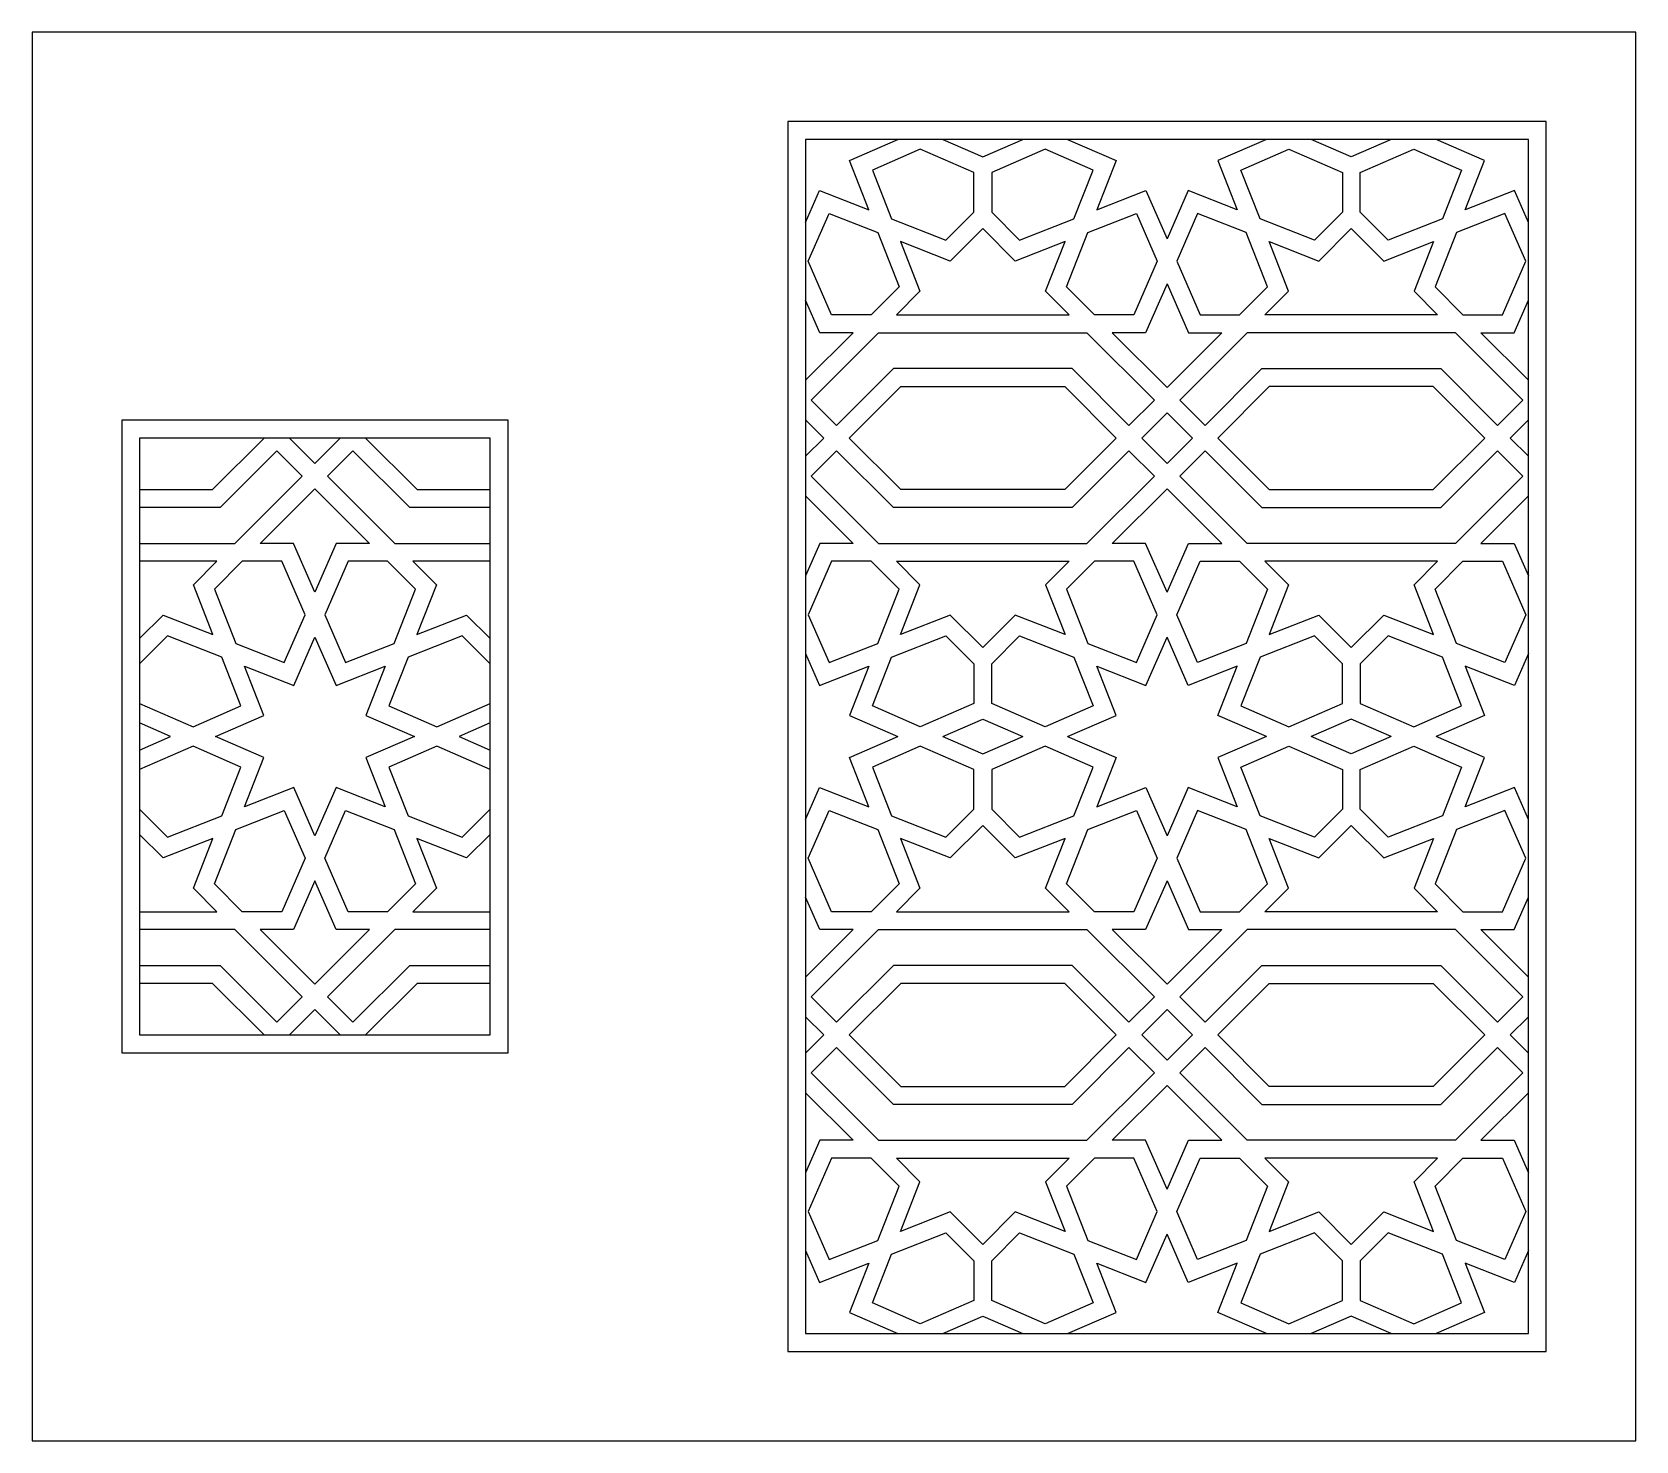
# Model space of a CAD drawing. Header units: millimetres. Extents: x 3128 to 4023, y 888 to 1674.
import ezdxf

# ---------------------------------------------------------------- set-up
doc = ezdxf.new("R2010")
doc.units = ezdxf.units.MM
doc.layers.add('DEFAULT_LAYER', color=1, linetype='Continuous')

msp = doc.modelspace()

# ---------------------------------------------------------------- linework, layer by layer
at = {"layer": 'DEFAULT_LAYER'}
for p, q in [((4023.08, 1674.23), (3128.15, 1674.23)), ((3128.15, 1674.23), (3128.15, 887.7)), ((4023.08, 887.7), (4023.08, 1674.23)), ((3973.08, 1624.23), (3549.79, 1624.23)), ((3549.79, 1624.23), (3549.79, 937.7)), ((3973.08, 937.7), (3973.08, 1624.23)), ((3963.08, 1614.23), (3559.79, 1614.23)), ((3559.79, 1614.23), (3559.79, 947.7)), ((3584.23, 1602.44), (3611.26, 1614.23)), ((3636.28, 1614.23), (3658.61, 1604.5)), ((3658.61, 1604.5), (3680.93, 1614.23)), ((3705.95, 1614.23), (3732.98, 1602.44)), ((3816.91, 1614.23), (3789.88, 1602.44)), ((3864.26, 1604.5), (3841.94, 1614.23)), ((3886.58, 1614.23), (3864.26, 1604.5)), ((3938.64, 1602.44), (3911.61, 1614.23)), ((3963.08, 947.7), (3963.08, 1614.23)), ((3595.01, 1575), (3584.23, 1602.44)), ((3623.77, 1608.77), (3597.06, 1597.13)), ((3653.61, 1595.77), (3623.77, 1608.77)), ((3693.44, 1608.77), (3663.61, 1595.77)), ((3720.15, 1597.13), (3693.44, 1608.77)), ((3732.98, 1602.44), (3722.2, 1575)), ((3789.88, 1602.44), (3800.66, 1575)), ((3802.71, 1597.13), (3829.42, 1608.77)), ((3829.42, 1608.77), (3859.26, 1595.77)), ((3869.26, 1595.77), (3899.09, 1608.77)), ((3899.09, 1608.77), (3925.8, 1597.13)), ((3927.86, 1575), (3938.64, 1602.44)), ((3597.06, 1597.13), (3607.72, 1570.01)), ((3653.61, 1573.71), (3653.61, 1595.77)), ((3663.61, 1595.77), (3663.61, 1573.71)), ((3709.5, 1570.01), (3720.15, 1597.13)), ((3813.37, 1570.01), (3802.71, 1597.13)), ((3859.26, 1595.77), (3859.26, 1573.71)), ((3869.26, 1573.71), (3869.26, 1595.77)), ((3925.8, 1597.13), (3915.15, 1570.01)), ((3559.79, 1567.94), (3567.57, 1585.78)), ((3567.57, 1585.78), (3595.01, 1575)), ((3722.2, 1575), (3749.65, 1585.78)), ((3749.65, 1585.78), (3761.43, 1558.75)), ((3773.22, 1585.78), (3761.43, 1558.75)), ((3800.66, 1575), (3773.22, 1585.78)), ((3955.3, 1585.78), (3927.86, 1575)), ((3963.08, 1567.94), (3955.3, 1585.78)), ((3561.24, 1546.24), (3572.88, 1572.95)), ((3572.88, 1572.95), (3600, 1562.29)), ((3607.72, 1570.01), (3638.01, 1558.11)), ((3638.01, 1558.11), (3653.61, 1573.71)), ((3663.61, 1573.71), (3679.21, 1558.11)), ((3679.21, 1558.11), (3709.5, 1570.01)), ((3717.21, 1562.29), (3744.33, 1572.95)), ((3744.33, 1572.95), (3755.98, 1546.24)), ((3778.53, 1572.95), (3766.89, 1546.24)), ((3805.65, 1562.29), (3778.53, 1572.95)), ((3843.66, 1558.11), (3813.37, 1570.01)), ((3859.26, 1573.71), (3843.66, 1558.11)), ((3884.86, 1558.11), (3869.26, 1573.71)), ((3915.15, 1570.01), (3884.86, 1558.11)), ((3949.99, 1572.95), (3922.87, 1562.29)), ((3961.63, 1546.24), (3949.99, 1572.95)), ((3600, 1562.29), (3611.9, 1532)), ((3612.71, 1557.3), (3623.6, 1529.56)), ((3640.45, 1546.41), (3612.71, 1557.3)), ((3658.61, 1564.57), (3640.45, 1546.41)), ((3676.77, 1546.41), (3658.61, 1564.57)), ((3704.51, 1557.3), (3676.77, 1546.41)), ((3693.61, 1529.56), (3704.51, 1557.3)), ((3705.31, 1532), (3717.21, 1562.29)), ((3817.55, 1532), (3805.65, 1562.29)), ((3829.25, 1529.56), (3818.36, 1557.3)), ((3818.36, 1557.3), (3846.1, 1546.41)), ((3846.1, 1546.41), (3864.26, 1564.57)), ((3864.26, 1564.57), (3882.42, 1546.41)), ((3882.42, 1546.41), (3910.16, 1557.3)), ((3910.16, 1557.3), (3899.26, 1529.56)), ((3922.87, 1562.29), (3910.97, 1532)), ((3574.24, 1516.4), (3561.24, 1546.24)), ((3755.98, 1546.24), (3742.97, 1516.4)), ((3766.89, 1546.24), (3779.9, 1516.4)), ((3948.62, 1516.4), (3961.63, 1546.24)), ((3611.9, 1532), (3596.3, 1516.4)), ((3720.91, 1516.4), (3705.31, 1532)), ((3761.43, 1533.73), (3749.52, 1506.4)), ((3761.43, 1533.73), (3773.35, 1506.4)), ((3801.95, 1516.4), (3817.55, 1532)), ((3910.97, 1532), (3926.56, 1516.4)), ((3567.69, 1506.4), (3559.79, 1524.54)), ((3623.6, 1529.56), (3610.44, 1516.4)), ((3706.77, 1516.4), (3693.61, 1529.56)), ((3816.1, 1516.4), (3829.25, 1529.56)), ((3899.26, 1529.56), (3912.42, 1516.4)), ((3955.17, 1506.4), (3963.08, 1524.54)), ((3596.3, 1516.4), (3574.24, 1516.4)), ((3610.44, 1516.4), (3706.77, 1516.4)), ((3742.97, 1516.4), (3720.91, 1516.4)), ((3779.9, 1516.4), (3801.95, 1516.4)), ((3912.42, 1516.4), (3816.1, 1516.4)), ((3926.56, 1516.4), (3948.62, 1516.4)), ((3559.79, 1479.89), (3586.3, 1506.4)), ((3562.85, 1468.81), (3600.44, 1506.4)), ((3586.3, 1506.4), (3567.69, 1506.4)), ((3600.44, 1506.4), (3716.77, 1506.4)), ((3716.77, 1506.4), (3754.36, 1468.81)), ((3749.52, 1506.4), (3730.91, 1506.4)), ((3730.91, 1506.4), (3761.43, 1475.88)), ((3791.95, 1506.4), (3761.43, 1475.88)), ((3806.1, 1506.4), (3768.5, 1468.81)), ((3773.35, 1506.4), (3791.95, 1506.4)), ((3922.42, 1506.4), (3806.1, 1506.4)), ((3960.01, 1468.81), (3922.42, 1506.4)), ((3963.08, 1479.89), (3936.56, 1506.4)), ((3936.56, 1506.4), (3955.17, 1506.4)), ((3608.73, 1486.4), (3576.99, 1454.67)), ((3708.49, 1486.4), (3608.73, 1486.4)), ((3740.22, 1454.67), (3708.49, 1486.4)), ((3782.65, 1454.67), (3814.38, 1486.4)), ((3814.38, 1486.4), (3914.14, 1486.4)), ((3914.14, 1486.4), (3945.87, 1454.67)), ((3576.99, 1454.67), (3562.85, 1468.81)), ((3584.07, 1447.6), (3612.87, 1476.4)), ((3612.87, 1476.4), (3704.34, 1476.4)), ((3704.34, 1476.4), (3733.15, 1447.6)), ((3754.36, 1468.81), (3740.22, 1454.67)), ((3768.5, 1468.81), (3782.65, 1454.67)), ((3818.52, 1476.4), (3789.72, 1447.6)), ((3910, 1476.4), (3818.52, 1476.4)), ((3938.8, 1447.6), (3910, 1476.4)), ((3945.87, 1454.67), (3960.01, 1468.81)), ((3747.29, 1447.6), (3761.43, 1461.74)), ((3775.58, 1447.6), (3761.43, 1461.74)), ((3393.8, 1457.6), (3178.15, 1457.6)), ((3178.15, 1457.6), (3178.15, 1104.34)), ((3393.8, 1104.34), (3393.8, 1457.6)), ((3559.79, 1457.73), (3569.92, 1447.6)), ((3963.08, 1457.73), (3952.94, 1447.6)), ((3383.8, 1447.6), (3188.15, 1447.6)), ((3188.15, 1447.6), (3188.15, 1114.34)), ((3188.15, 1447.6), (3188.15, 1418.79)), ((3228.88, 1418.79), (3257.69, 1447.6)), ((3285.97, 1433.45), (3271.83, 1447.6)), ((3300.12, 1447.6), (3285.97, 1433.45)), ((3314.26, 1447.6), (3343.06, 1418.79)), ((3383.8, 1114.34), (3383.8, 1447.6)), ((3383.8, 1418.79), (3383.8, 1447.6)), ((3569.92, 1447.6), (3559.79, 1437.46)), ((3612.87, 1418.79), (3584.07, 1447.6)), ((3733.15, 1447.6), (3704.34, 1418.79)), ((3761.43, 1433.45), (3747.29, 1447.6)), ((3761.43, 1433.45), (3775.58, 1447.6)), ((3789.72, 1447.6), (3818.52, 1418.79)), ((3910, 1418.79), (3938.8, 1447.6)), ((3952.94, 1447.6), (3963.08, 1437.46)), ((3264.76, 1440.53), (3233.03, 1408.79)), ((3278.9, 1426.38), (3264.76, 1440.53)), ((3307.19, 1440.53), (3293.04, 1426.38)), ((3338.92, 1408.79), (3307.19, 1440.53)), ((3576.99, 1440.53), (3562.85, 1426.38)), ((3608.73, 1408.79), (3576.99, 1440.53)), ((3740.22, 1440.53), (3708.49, 1408.79)), ((3754.36, 1426.38), (3740.22, 1440.53)), ((3768.5, 1426.38), (3782.65, 1440.53)), ((3782.65, 1440.53), (3814.38, 1408.79)), ((3914.14, 1408.79), (3945.87, 1440.53)), ((3945.87, 1440.53), (3960.01, 1426.38)), ((3241.31, 1388.79), (3278.9, 1426.38)), ((3293.04, 1426.38), (3330.64, 1388.79)), ((3562.85, 1426.38), (3600.44, 1388.79)), ((3716.77, 1388.79), (3754.36, 1426.38)), ((3806.1, 1388.79), (3768.5, 1426.38)), ((3960.01, 1426.38), (3922.42, 1388.79)), ((3188.15, 1418.79), (3228.88, 1418.79)), ((3255.45, 1388.79), (3285.97, 1419.31)), ((3285.97, 1419.31), (3316.49, 1388.79)), ((3343.06, 1418.79), (3383.8, 1418.79)), ((3559.79, 1415.31), (3586.3, 1388.79)), ((3704.34, 1418.79), (3612.87, 1418.79)), ((3730.91, 1388.79), (3761.43, 1419.31)), ((3791.95, 1388.79), (3761.43, 1419.31)), ((3818.52, 1418.79), (3910, 1418.79)), ((3963.08, 1415.31), (3936.56, 1388.79)), ((3233.03, 1408.79), (3188.15, 1408.79)), ((3188.15, 1408.79), (3188.15, 1388.79)), ((3383.8, 1408.79), (3338.92, 1408.79)), ((3383.8, 1388.79), (3383.8, 1408.79)), ((3708.49, 1408.79), (3608.73, 1408.79)), ((3814.38, 1408.79), (3914.14, 1408.79)), ((3188.15, 1388.79), (3241.31, 1388.79)), ((3274.06, 1388.79), (3255.45, 1388.79)), ((3285.97, 1361.47), (3274.06, 1388.79)), ((3297.89, 1388.79), (3285.97, 1361.47)), ((3316.49, 1388.79), (3297.89, 1388.79)), ((3330.64, 1388.79), (3383.8, 1388.79)), ((3567.69, 1388.79), (3559.79, 1370.66)), ((3586.3, 1388.79), (3567.69, 1388.79)), ((3600.44, 1388.79), (3716.77, 1388.79)), ((3749.52, 1388.79), (3730.91, 1388.79)), ((3761.43, 1361.47), (3749.52, 1388.79)), ((3761.43, 1361.47), (3773.35, 1388.79)), ((3773.35, 1388.79), (3791.95, 1388.79)), ((3922.42, 1388.79), (3806.1, 1388.79)), ((3936.56, 1388.79), (3955.17, 1388.79)), ((3955.17, 1388.79), (3963.08, 1370.66)), ((3188.15, 1378.79), (3188.15, 1335.63)), ((3231.31, 1378.79), (3188.15, 1378.79)), ((3218.15, 1365.63), (3231.31, 1378.79)), ((3245.45, 1378.79), (3229.85, 1363.19)), ((3267.51, 1378.79), (3245.45, 1378.79)), ((3280.52, 1348.96), (3267.51, 1378.79)), ((3304.43, 1378.79), (3291.43, 1348.96)), ((3326.49, 1378.79), (3304.43, 1378.79)), ((3342.09, 1363.19), (3326.49, 1378.79)), ((3383.8, 1378.79), (3340.64, 1378.79)), ((3340.64, 1378.79), (3353.79, 1365.63)), ((3383.8, 1335.63), (3383.8, 1378.79)), ((3574.24, 1378.79), (3561.24, 1348.96)), ((3596.3, 1378.79), (3574.24, 1378.79)), ((3611.9, 1363.19), (3596.3, 1378.79)), ((3623.6, 1365.63), (3610.44, 1378.79)), ((3610.44, 1378.79), (3706.77, 1378.79)), ((3706.77, 1378.79), (3693.61, 1365.63)), ((3720.91, 1378.79), (3705.31, 1363.19)), ((3742.97, 1378.79), (3720.91, 1378.79)), ((3755.98, 1348.96), (3742.97, 1378.79)), ((3766.89, 1348.96), (3779.9, 1378.79)), ((3779.9, 1378.79), (3801.95, 1378.79)), ((3801.95, 1378.79), (3817.55, 1363.19)), ((3912.42, 1378.79), (3816.1, 1378.79)), ((3816.1, 1378.79), (3829.25, 1365.63)), ((3899.26, 1365.63), (3912.42, 1378.79)), ((3910.97, 1363.19), (3926.56, 1378.79)), ((3926.56, 1378.79), (3948.62, 1378.79)), ((3948.62, 1378.79), (3961.63, 1348.96)), ((3229.05, 1337.89), (3218.15, 1365.63)), ((3229.85, 1363.19), (3241.75, 1332.9)), ((3330.19, 1332.9), (3342.09, 1363.19)), ((3353.79, 1365.63), (3342.9, 1337.89)), ((3600, 1332.9), (3611.9, 1363.19)), ((3612.71, 1337.89), (3623.6, 1365.63)), ((3693.61, 1365.63), (3704.51, 1337.89)), ((3705.31, 1363.19), (3717.21, 1332.9)), ((3817.55, 1363.19), (3805.65, 1332.9)), ((3829.25, 1365.63), (3818.36, 1337.89)), ((3910.16, 1337.89), (3899.26, 1365.63)), ((3922.87, 1332.9), (3910.97, 1363.19)), ((3188.15, 1335.63), (3201.31, 1348.79)), ((3201.31, 1348.79), (3229.05, 1337.89)), ((3268.87, 1322.25), (3280.52, 1348.96)), ((3291.43, 1348.96), (3303.07, 1322.25)), ((3342.9, 1337.89), (3370.64, 1348.79)), ((3370.64, 1348.79), (3383.8, 1335.63)), ((3561.24, 1348.96), (3572.88, 1322.25)), ((3640.45, 1348.79), (3612.71, 1337.89)), ((3658.61, 1330.63), (3640.45, 1348.79)), ((3676.77, 1348.79), (3658.61, 1330.63)), ((3704.51, 1337.89), (3676.77, 1348.79)), ((3744.33, 1322.25), (3755.98, 1348.96)), ((3778.53, 1322.25), (3766.89, 1348.96)), ((3818.36, 1337.89), (3846.1, 1348.79)), ((3846.1, 1348.79), (3864.26, 1330.63)), ((3864.26, 1330.63), (3882.42, 1348.79)), ((3882.42, 1348.79), (3910.16, 1337.89)), ((3961.63, 1348.96), (3949.99, 1322.25)), ((3203.75, 1337.09), (3188.15, 1321.49)), ((3234.04, 1325.19), (3203.75, 1337.09)), ((3274.19, 1309.42), (3285.97, 1336.45)), ((3285.97, 1336.45), (3297.76, 1309.42)), ((3368.2, 1337.09), (3337.91, 1325.19)), ((3383.8, 1321.49), (3368.2, 1337.09)), ((3607.72, 1325.19), (3638.01, 1337.09)), ((3638.01, 1337.09), (3653.61, 1321.49)), ((3663.61, 1321.49), (3679.21, 1337.09)), ((3679.21, 1337.09), (3709.5, 1325.19)), ((3749.65, 1309.42), (3761.43, 1336.45)), ((3773.22, 1309.42), (3761.43, 1336.45)), ((3843.66, 1337.09), (3813.37, 1325.19)), ((3859.26, 1321.49), (3843.66, 1337.09)), ((3884.86, 1337.09), (3869.26, 1321.49)), ((3915.15, 1325.19), (3884.86, 1337.09)), ((3244.69, 1298.07), (3234.04, 1325.19)), ((3241.75, 1332.9), (3268.87, 1322.25)), ((3303.07, 1322.25), (3330.19, 1332.9)), ((3337.91, 1325.19), (3327.25, 1298.07)), ((3559.79, 1327.26), (3567.57, 1309.42)), ((3572.88, 1322.25), (3600, 1332.9)), ((3597.06, 1298.07), (3607.72, 1325.19)), ((3709.5, 1325.19), (3720.15, 1298.07)), ((3717.21, 1332.9), (3744.33, 1322.25)), ((3805.65, 1332.9), (3778.53, 1322.25)), ((3813.37, 1325.19), (3802.71, 1298.07)), ((3925.8, 1298.07), (3915.15, 1325.19)), ((3949.99, 1322.25), (3922.87, 1332.9)), ((3963.08, 1327.26), (3955.3, 1309.42)), ((3188.15, 1321.49), (3188.15, 1299.43)), ((3257.52, 1292.75), (3246.74, 1320.2)), ((3246.74, 1320.2), (3274.19, 1309.42)), ((3297.76, 1309.42), (3325.2, 1320.2)), ((3325.2, 1320.2), (3314.42, 1292.75)), ((3383.8, 1299.43), (3383.8, 1321.49)), ((3567.57, 1309.42), (3595.01, 1320.2)), ((3595.01, 1320.2), (3584.23, 1292.75)), ((3653.61, 1321.49), (3653.61, 1299.43)), ((3663.61, 1299.43), (3663.61, 1321.49)), ((3732.98, 1292.75), (3722.2, 1320.2)), ((3722.2, 1320.2), (3749.65, 1309.42)), ((3800.66, 1320.2), (3773.22, 1309.42)), ((3789.88, 1292.75), (3800.66, 1320.2)), ((3859.26, 1299.43), (3859.26, 1321.49)), ((3869.26, 1321.49), (3869.26, 1299.43)), ((3955.3, 1309.42), (3927.86, 1320.2)), ((3927.86, 1320.2), (3938.64, 1292.75)), ((3188.15, 1299.43), (3217.98, 1286.42)), ((3217.98, 1286.42), (3244.69, 1298.07)), ((3327.25, 1298.07), (3353.96, 1286.42)), ((3353.96, 1286.42), (3383.8, 1299.43)), ((3623.77, 1286.42), (3597.06, 1298.07)), ((3653.61, 1299.43), (3623.77, 1286.42)), ((3693.44, 1286.42), (3663.61, 1299.43)), ((3720.15, 1298.07), (3693.44, 1286.42)), ((3802.71, 1298.07), (3829.42, 1286.42)), ((3829.42, 1286.42), (3859.26, 1299.43)), ((3869.26, 1299.43), (3899.09, 1286.42)), ((3899.09, 1286.42), (3925.8, 1298.07)), ((3230.49, 1280.97), (3257.52, 1292.75)), ((3314.42, 1292.75), (3341.45, 1280.97)), ((3584.23, 1292.75), (3611.26, 1280.97)), ((3636.28, 1280.97), (3658.61, 1290.7)), ((3658.61, 1290.7), (3680.93, 1280.97)), ((3705.95, 1280.97), (3732.98, 1292.75)), ((3816.91, 1280.97), (3789.88, 1292.75)), ((3864.26, 1290.7), (3841.94, 1280.97)), ((3886.58, 1280.97), (3864.26, 1290.7)), ((3938.64, 1292.75), (3911.61, 1280.97)), ((3205.47, 1280.97), (3188.15, 1288.52)), ((3188.15, 1288.52), (3188.15, 1273.41)), ((3188.15, 1273.41), (3205.47, 1280.97)), ((3257.52, 1269.18), (3230.49, 1280.97)), ((3341.45, 1280.97), (3314.42, 1269.18)), ((3383.8, 1288.52), (3366.48, 1280.97)), ((3366.48, 1280.97), (3383.8, 1273.41)), ((3383.8, 1273.41), (3383.8, 1288.52)), ((3584.23, 1269.18), (3611.26, 1280.97)), ((3636.28, 1280.97), (3658.61, 1271.23)), ((3658.61, 1271.23), (3680.93, 1280.97)), ((3705.95, 1280.97), (3732.98, 1269.18)), ((3816.91, 1280.97), (3789.88, 1269.18)), ((3864.26, 1271.23), (3841.94, 1280.97)), ((3886.58, 1280.97), (3864.26, 1271.23)), ((3938.64, 1269.18), (3911.61, 1280.97)), ((3217.98, 1275.51), (3188.15, 1262.5)), ((3244.69, 1263.87), (3217.98, 1275.51)), ((3353.96, 1275.51), (3327.25, 1263.87)), ((3383.8, 1262.5), (3353.96, 1275.51)), ((3623.77, 1275.51), (3597.06, 1263.87)), ((3653.61, 1262.5), (3623.77, 1275.51)), ((3693.44, 1275.51), (3663.61, 1262.5)), ((3720.15, 1263.87), (3693.44, 1275.51)), ((3802.71, 1263.87), (3829.42, 1275.51)), ((3829.42, 1275.51), (3859.26, 1262.5)), ((3869.26, 1262.5), (3899.09, 1275.51)), ((3899.09, 1275.51), (3925.8, 1263.87)), ((3188.15, 1262.5), (3188.15, 1240.45)), ((3234.04, 1236.75), (3244.69, 1263.87)), ((3246.74, 1241.74), (3257.52, 1269.18)), ((3314.42, 1269.18), (3325.2, 1241.74)), ((3327.25, 1263.87), (3337.91, 1236.75)), ((3383.8, 1240.45), (3383.8, 1262.5)), ((3595.01, 1241.74), (3584.23, 1269.18)), ((3597.06, 1263.87), (3607.72, 1236.75)), ((3653.61, 1240.45), (3653.61, 1262.5)), ((3663.61, 1262.5), (3663.61, 1240.45)), ((3709.5, 1236.75), (3720.15, 1263.87)), ((3732.98, 1269.18), (3722.2, 1241.74)), ((3789.88, 1269.18), (3800.66, 1241.74)), ((3813.37, 1236.75), (3802.71, 1263.87)), ((3859.26, 1262.5), (3859.26, 1240.45)), ((3869.26, 1240.45), (3869.26, 1262.5)), ((3925.8, 1263.87), (3915.15, 1236.75)), ((3927.86, 1241.74), (3938.64, 1269.18)), ((3274.19, 1252.52), (3246.74, 1241.74)), ((3285.97, 1225.49), (3274.19, 1252.52)), ((3297.76, 1252.52), (3285.97, 1225.49)), ((3325.2, 1241.74), (3297.76, 1252.52)), ((3559.79, 1234.68), (3567.57, 1252.52)), ((3567.57, 1252.52), (3595.01, 1241.74)), ((3722.2, 1241.74), (3749.65, 1252.52)), ((3749.65, 1252.52), (3761.43, 1225.49)), ((3773.22, 1252.52), (3761.43, 1225.49)), ((3800.66, 1241.74), (3773.22, 1252.52)), ((3955.3, 1252.52), (3927.86, 1241.74)), ((3963.08, 1234.68), (3955.3, 1252.52)), ((3188.15, 1240.45), (3203.75, 1224.85)), ((3203.75, 1224.85), (3234.04, 1236.75)), ((3241.75, 1229.03), (3268.87, 1239.69)), ((3268.87, 1239.69), (3280.52, 1212.98)), ((3291.43, 1212.98), (3303.07, 1239.69)), ((3303.07, 1239.69), (3330.19, 1229.03)), ((3337.91, 1236.75), (3368.2, 1224.85)), ((3368.2, 1224.85), (3383.8, 1240.45)), ((3561.24, 1212.98), (3572.88, 1239.69)), ((3572.88, 1239.69), (3600, 1229.03)), ((3607.72, 1236.75), (3638.01, 1224.85)), ((3638.01, 1224.85), (3653.61, 1240.45)), ((3663.61, 1240.45), (3679.21, 1224.85)), ((3679.21, 1224.85), (3709.5, 1236.75)), ((3717.21, 1229.03), (3744.33, 1239.69)), ((3744.33, 1239.69), (3755.98, 1212.98)), ((3778.53, 1239.69), (3766.89, 1212.98)), ((3805.65, 1229.03), (3778.53, 1239.69)), ((3843.66, 1224.85), (3813.37, 1236.75)), ((3859.26, 1240.45), (3843.66, 1224.85)), ((3884.86, 1224.85), (3869.26, 1240.45)), ((3915.15, 1236.75), (3884.86, 1224.85)), ((3949.99, 1239.69), (3922.87, 1229.03)), ((3961.63, 1212.98), (3949.99, 1239.69)), ((3188.15, 1226.3), (3188.15, 1183.14)), ((3201.31, 1213.15), (3188.15, 1226.3)), ((3229.85, 1198.74), (3241.75, 1229.03)), ((3330.19, 1229.03), (3342.09, 1198.74)), ((3383.8, 1226.3), (3370.64, 1213.15)), ((3383.8, 1183.14), (3383.8, 1226.3)), ((3600, 1229.03), (3611.9, 1198.74)), ((3658.61, 1231.3), (3640.45, 1213.15)), ((3676.77, 1213.15), (3658.61, 1231.3)), ((3705.31, 1198.74), (3717.21, 1229.03)), ((3817.55, 1198.74), (3805.65, 1229.03)), ((3846.1, 1213.15), (3864.26, 1231.3)), ((3864.26, 1231.3), (3882.42, 1213.15)), ((3922.87, 1229.03), (3910.97, 1198.74)), ((3229.05, 1224.04), (3201.31, 1213.15)), ((3218.15, 1196.3), (3229.05, 1224.04)), ((3370.64, 1213.15), (3342.9, 1224.04)), ((3342.9, 1224.04), (3353.79, 1196.3)), ((3612.71, 1224.04), (3623.6, 1196.3)), ((3640.45, 1213.15), (3612.71, 1224.04)), ((3704.51, 1224.04), (3676.77, 1213.15)), ((3693.61, 1196.3), (3704.51, 1224.04)), ((3829.25, 1196.3), (3818.36, 1224.04)), ((3818.36, 1224.04), (3846.1, 1213.15)), ((3882.42, 1213.15), (3910.16, 1224.04)), ((3910.16, 1224.04), (3899.26, 1196.3)), ((3280.52, 1212.98), (3267.51, 1183.14)), ((3304.43, 1183.14), (3291.43, 1212.98)), ((3574.24, 1183.14), (3561.24, 1212.98)), ((3755.98, 1212.98), (3742.97, 1183.14)), ((3766.89, 1212.98), (3779.9, 1183.14)), ((3948.62, 1183.14), (3961.63, 1212.98)), ((3285.97, 1200.46), (3274.06, 1173.14)), ((3297.89, 1173.14), (3285.97, 1200.46)), ((3761.43, 1200.46), (3749.52, 1173.14)), ((3761.43, 1200.46), (3773.35, 1173.14)), ((3231.31, 1183.14), (3218.15, 1196.3)), ((3245.45, 1183.14), (3229.85, 1198.74)), ((3342.09, 1198.74), (3326.49, 1183.14)), ((3353.79, 1196.3), (3340.64, 1183.14)), ((3567.69, 1173.14), (3559.79, 1191.27)), ((3611.9, 1198.74), (3596.3, 1183.14)), ((3623.6, 1196.3), (3610.44, 1183.14)), ((3706.77, 1183.14), (3693.61, 1196.3)), ((3720.91, 1183.14), (3705.31, 1198.74)), ((3801.95, 1183.14), (3817.55, 1198.74)), ((3816.1, 1183.14), (3829.25, 1196.3)), ((3899.26, 1196.3), (3912.42, 1183.14)), ((3910.97, 1198.74), (3926.56, 1183.14)), ((3955.17, 1173.14), (3963.08, 1191.27)), ((3188.15, 1183.14), (3231.31, 1183.14)), ((3267.51, 1183.14), (3245.45, 1183.14)), ((3326.49, 1183.14), (3304.43, 1183.14)), ((3340.64, 1183.14), (3383.8, 1183.14)), ((3596.3, 1183.14), (3574.24, 1183.14)), ((3610.44, 1183.14), (3706.77, 1183.14)), ((3742.97, 1183.14), (3720.91, 1183.14)), ((3779.9, 1183.14), (3801.95, 1183.14)), ((3912.42, 1183.14), (3816.1, 1183.14)), ((3926.56, 1183.14), (3948.62, 1183.14)), ((3241.31, 1173.14), (3188.15, 1173.14)), ((3188.15, 1173.14), (3188.15, 1153.14)), ((3278.9, 1135.55), (3241.31, 1173.14)), ((3274.06, 1173.14), (3255.45, 1173.14)), ((3255.45, 1173.14), (3285.97, 1142.62)), ((3285.97, 1142.62), (3316.49, 1173.14)), ((3330.64, 1173.14), (3293.04, 1135.55)), ((3316.49, 1173.14), (3297.89, 1173.14)), ((3383.8, 1173.14), (3330.64, 1173.14)), ((3383.8, 1153.14), (3383.8, 1173.14)), ((3559.79, 1146.63), (3586.3, 1173.14)), ((3562.85, 1135.55), (3600.44, 1173.14)), ((3586.3, 1173.14), (3567.69, 1173.14)), ((3600.44, 1173.14), (3716.77, 1173.14)), ((3716.77, 1173.14), (3754.36, 1135.55)), ((3749.52, 1173.14), (3730.91, 1173.14)), ((3730.91, 1173.14), (3761.43, 1142.62)), ((3791.95, 1173.14), (3761.43, 1142.62)), ((3806.1, 1173.14), (3768.5, 1135.55)), ((3773.35, 1173.14), (3791.95, 1173.14)), ((3922.42, 1173.14), (3806.1, 1173.14)), ((3960.01, 1135.55), (3922.42, 1173.14)), ((3963.08, 1146.63), (3936.56, 1173.14)), ((3936.56, 1173.14), (3955.17, 1173.14)), ((3188.15, 1153.14), (3233.03, 1153.14)), ((3233.03, 1153.14), (3264.76, 1121.41)), ((3307.19, 1121.41), (3338.92, 1153.14)), ((3338.92, 1153.14), (3383.8, 1153.14)), ((3608.73, 1153.14), (3576.99, 1121.41)), ((3708.49, 1153.14), (3608.73, 1153.14)), ((3740.22, 1121.41), (3708.49, 1153.14)), ((3782.65, 1121.41), (3814.38, 1153.14)), ((3814.38, 1153.14), (3914.14, 1153.14)), ((3914.14, 1153.14), (3945.87, 1121.41)), ((3228.88, 1143.14), (3188.15, 1143.14)), ((3188.15, 1143.14), (3188.15, 1114.34)), ((3257.69, 1114.34), (3228.88, 1143.14)), ((3343.06, 1143.14), (3314.26, 1114.34)), ((3383.8, 1143.14), (3343.06, 1143.14)), ((3383.8, 1114.34), (3383.8, 1143.14)), ((3612.87, 1143.14), (3584.07, 1114.34)), ((3704.34, 1143.14), (3612.87, 1143.14)), ((3733.15, 1114.34), (3704.34, 1143.14)), ((3789.72, 1114.34), (3818.52, 1143.14)), ((3818.52, 1143.14), (3910, 1143.14)), ((3910, 1143.14), (3938.8, 1114.34)), ((3264.76, 1121.41), (3278.9, 1135.55)), ((3285.97, 1128.48), (3271.83, 1114.34)), ((3300.12, 1114.34), (3285.97, 1128.48)), ((3293.04, 1135.55), (3307.19, 1121.41)), ((3576.99, 1121.41), (3562.85, 1135.55)), ((3754.36, 1135.55), (3740.22, 1121.41)), ((3761.43, 1128.48), (3747.29, 1114.34)), ((3761.43, 1128.48), (3775.58, 1114.34)), ((3768.5, 1135.55), (3782.65, 1121.41)), ((3945.87, 1121.41), (3960.01, 1135.55)), ((3569.92, 1114.34), (3559.79, 1124.47)), ((3952.94, 1114.34), (3963.08, 1124.47)), ((3188.15, 1114.34), (3383.8, 1114.34)), ((3559.79, 1104.2), (3569.92, 1114.34)), ((3584.07, 1114.34), (3612.87, 1085.53)), ((3704.34, 1085.53), (3733.15, 1114.34)), ((3747.29, 1114.34), (3761.43, 1100.19)), ((3775.58, 1114.34), (3761.43, 1100.19)), ((3818.52, 1085.53), (3789.72, 1114.34)), ((3938.8, 1114.34), (3910, 1085.53)), ((3963.08, 1104.2), (3952.94, 1114.34)), ((3178.15, 1104.34), (3393.8, 1104.34)), ((3576.99, 1107.26), (3562.85, 1093.12)), ((3608.73, 1075.53), (3576.99, 1107.26)), ((3740.22, 1107.26), (3708.49, 1075.53)), ((3754.36, 1093.12), (3740.22, 1107.26)), ((3768.5, 1093.12), (3782.65, 1107.26)), ((3782.65, 1107.26), (3814.38, 1075.53)), ((3914.14, 1075.53), (3945.87, 1107.26)), ((3945.87, 1107.26), (3960.01, 1093.12)), ((3562.85, 1093.12), (3600.44, 1055.53)), ((3716.77, 1055.53), (3754.36, 1093.12)), ((3806.1, 1055.53), (3768.5, 1093.12)), ((3960.01, 1093.12), (3922.42, 1055.53)), ((3612.87, 1085.53), (3704.34, 1085.53)), ((3730.91, 1055.53), (3761.43, 1086.05)), ((3791.95, 1055.53), (3761.43, 1086.05)), ((3910, 1085.53), (3818.52, 1085.53)), ((3559.79, 1082.04), (3586.3, 1055.53)), ((3708.49, 1075.53), (3608.73, 1075.53)), ((3814.38, 1075.53), (3914.14, 1075.53)), ((3963.08, 1082.04), (3936.56, 1055.53)), ((3567.69, 1055.53), (3559.79, 1037.4)), ((3586.3, 1055.53), (3567.69, 1055.53)), ((3600.44, 1055.53), (3716.77, 1055.53)), ((3749.52, 1055.53), (3730.91, 1055.53)), ((3761.43, 1028.21), (3749.52, 1055.53)), ((3761.43, 1028.21), (3773.35, 1055.53)), ((3773.35, 1055.53), (3791.95, 1055.53)), ((3922.42, 1055.53), (3806.1, 1055.53)), ((3936.56, 1055.53), (3955.17, 1055.53)), ((3955.17, 1055.53), (3963.08, 1037.4)), ((3574.24, 1045.53), (3561.24, 1015.7)), ((3596.3, 1045.53), (3574.24, 1045.53)), ((3611.9, 1029.93), (3596.3, 1045.53)), ((3623.6, 1032.37), (3610.44, 1045.53)), ((3610.44, 1045.53), (3706.77, 1045.53)), ((3706.77, 1045.53), (3693.61, 1032.37)), ((3720.91, 1045.53), (3705.31, 1029.93)), ((3742.97, 1045.53), (3720.91, 1045.53)), ((3755.98, 1015.7), (3742.97, 1045.53)), ((3766.89, 1015.7), (3779.9, 1045.53)), ((3779.9, 1045.53), (3801.95, 1045.53)), ((3801.95, 1045.53), (3817.55, 1029.93)), ((3912.42, 1045.53), (3816.1, 1045.53)), ((3816.1, 1045.53), (3829.25, 1032.37)), ((3899.26, 1032.37), (3912.42, 1045.53)), ((3910.97, 1029.93), (3926.56, 1045.53)), ((3926.56, 1045.53), (3948.62, 1045.53)), ((3948.62, 1045.53), (3961.63, 1015.7)), ((3600, 999.64), (3611.9, 1029.93)), ((3612.71, 1004.63), (3623.6, 1032.37)), ((3693.61, 1032.37), (3704.51, 1004.63)), ((3705.31, 1029.93), (3717.21, 999.64)), ((3817.55, 1029.93), (3805.65, 999.64)), ((3829.25, 1032.37), (3818.36, 1004.63)), ((3910.16, 1004.63), (3899.26, 1032.37)), ((3922.87, 999.64), (3910.97, 1029.93)), ((3561.24, 1015.7), (3572.88, 988.99)), ((3640.45, 1015.53), (3612.71, 1004.63)), ((3658.61, 997.37), (3640.45, 1015.53)), ((3676.77, 1015.53), (3658.61, 997.37)), ((3704.51, 1004.63), (3676.77, 1015.53)), ((3744.33, 988.99), (3755.98, 1015.7)), ((3778.53, 988.99), (3766.89, 1015.7)), ((3818.36, 1004.63), (3846.1, 1015.53)), ((3846.1, 1015.53), (3864.26, 997.37)), ((3864.26, 997.37), (3882.42, 1015.53)), ((3882.42, 1015.53), (3910.16, 1004.63)), ((3961.63, 1015.7), (3949.99, 988.99)), ((3607.72, 991.92), (3638.01, 1003.82)), ((3638.01, 1003.82), (3653.61, 988.23)), ((3663.61, 988.23), (3679.21, 1003.82)), ((3679.21, 1003.82), (3709.5, 991.92)), ((3749.65, 976.15), (3761.43, 1003.18)), ((3773.22, 976.15), (3761.43, 1003.18)), ((3843.66, 1003.82), (3813.37, 991.92)), ((3859.26, 988.23), (3843.66, 1003.82)), ((3884.86, 1003.82), (3869.26, 988.23)), ((3915.15, 991.92), (3884.86, 1003.82)), ((3559.79, 993.99), (3567.57, 976.15)), ((3572.88, 988.99), (3600, 999.64)), ((3717.21, 999.64), (3744.33, 988.99)), ((3805.65, 999.64), (3778.53, 988.99)), ((3949.99, 988.99), (3922.87, 999.64)), ((3963.08, 993.99), (3955.3, 976.15)), ((3567.57, 976.15), (3595.01, 986.93)), ((3595.01, 986.93), (3584.23, 959.49)), ((3597.06, 964.8), (3607.72, 991.92)), ((3653.61, 988.23), (3653.61, 966.17)), ((3663.61, 966.17), (3663.61, 988.23)), ((3709.5, 991.92), (3720.15, 964.8)), ((3732.98, 959.49), (3722.2, 986.93)), ((3722.2, 986.93), (3749.65, 976.15)), ((3800.66, 986.93), (3773.22, 976.15)), ((3789.88, 959.49), (3800.66, 986.93)), ((3813.37, 991.92), (3802.71, 964.8)), ((3859.26, 966.17), (3859.26, 988.23)), ((3869.26, 988.23), (3869.26, 966.17)), ((3925.8, 964.8), (3915.15, 991.92)), ((3955.3, 976.15), (3927.86, 986.93)), ((3927.86, 986.93), (3938.64, 959.49)), ((3584.23, 959.49), (3611.26, 947.7)), ((3623.77, 953.16), (3597.06, 964.8)), ((3653.61, 966.17), (3623.77, 953.16)), ((3693.44, 953.16), (3663.61, 966.17)), ((3720.15, 964.8), (3693.44, 953.16)), ((3705.95, 947.7), (3732.98, 959.49)), ((3816.91, 947.7), (3789.88, 959.49)), ((3802.71, 964.8), (3829.42, 953.16)), ((3829.42, 953.16), (3859.26, 966.17)), ((3869.26, 966.17), (3899.09, 953.16)), ((3899.09, 953.16), (3925.8, 964.8)), ((3938.64, 959.49), (3911.61, 947.7)), ((3636.28, 947.7), (3658.61, 957.44)), ((3658.61, 957.44), (3680.93, 947.7)), ((3864.26, 957.44), (3841.94, 947.7)), ((3886.58, 947.7), (3864.26, 957.44)), ((3559.79, 947.7), (3963.08, 947.7)), ((3549.79, 937.7), (3973.08, 937.7)), ((3128.15, 887.7), (4023.08, 887.7))]:
    msp.add_line(p, q, dxfattribs=at)

doc.saveas('drawing.dxf')
